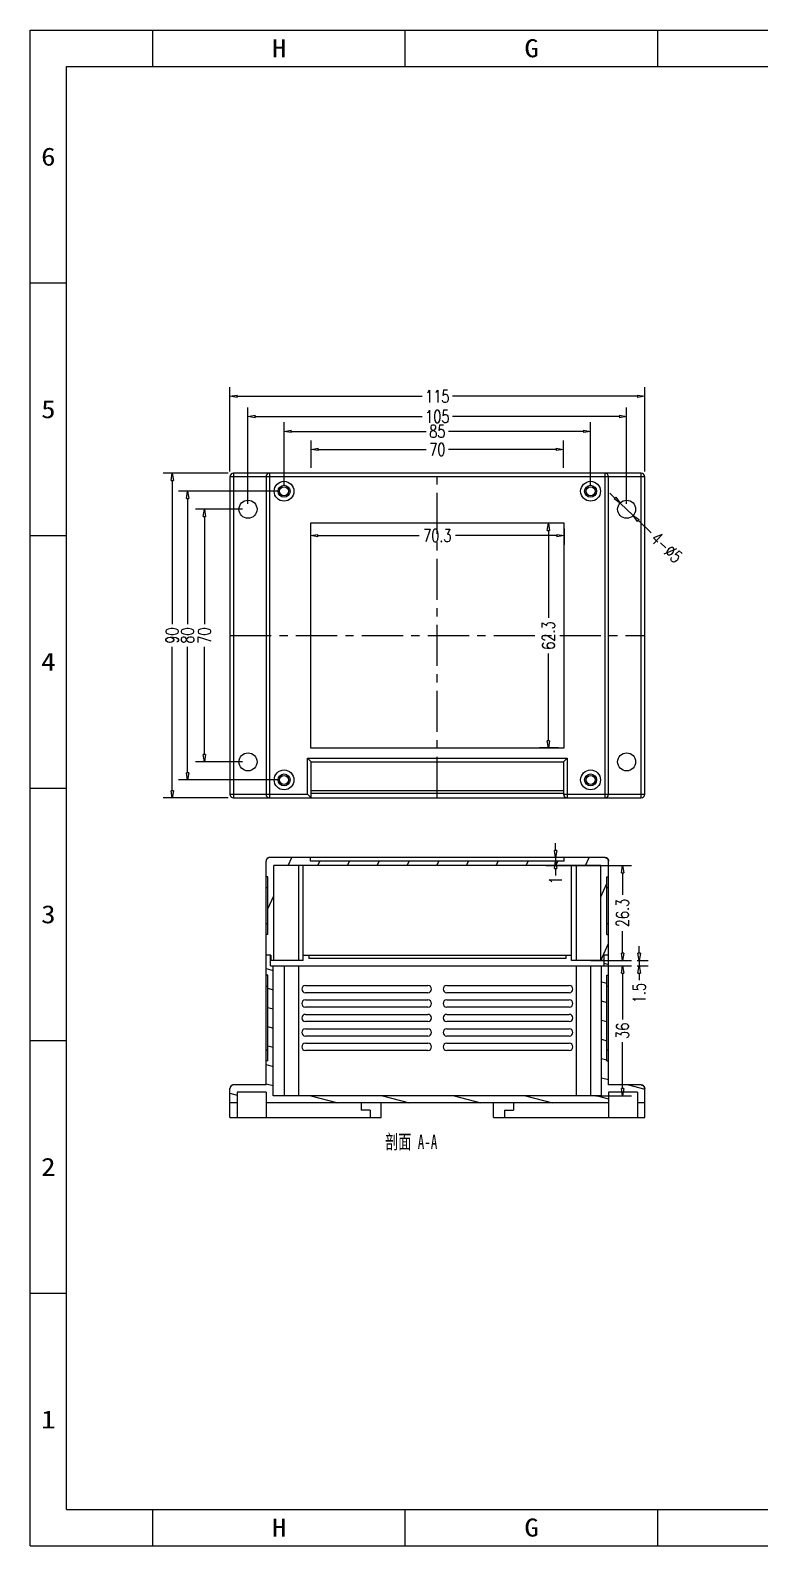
# Model space of a CAD drawing. Header units: millimetres. Extents: x -1671 to -1077, y 4621 to 5041.
# Drawn here: x -1671.4 to -1469.1, y 4621 to 5041 of the extents above; entities that cross this region are included whole.
import ezdxf
from ezdxf.enums import TextEntityAlignment as Align

# ---------------------------------------------------------------- set-up
doc = ezdxf.new("R2010")
doc.units = ezdxf.units.MM
doc.header["$LTSCALE"] = 0.5
doc.linetypes.add('CENTER', pattern=[50.8, 31.75, -6.35, 6.35, -6.35])
doc.layers.add('02___PRT_ALL_AXES', color=7, linetype='Continuous')
doc.layers.add('dim', color=3, linetype='Continuous')
doc.styles.add('romans', font='romans.shx', dxfattribs={"width": 0.75, "bigfont": 'fangsong.shx'})
doc.styles.add('TEXTSTYLE_0', font='txt', dxfattribs={"width": 0.8})
doc.styles.add('xs', font='simsun.ttc', dxfattribs={"width": 0.67})
doc.dimstyles.new('MSTD', dxfattribs={"dimtxt": 3.5, "dimasz": 2, "dimexe": 2.5, "dimexo": 1.5, "dimgap": 1, "dimtad": 0, "dimdsep": 46, "dimtxsty": 'romans', "dimblk": 'CLOSEDBLANK', "dimcen": 0, "dimclrd": 92, "dimclre": 92, "dimclrt": 3, "dimadec": 1, "dimazin": 2, "dimtfac": 0.5, "dimtmove": 0, "dimatfit": 3, "dimfxl": 0, "dimarcsym": 0})

# ---------------------------------------------------------------- blocks, each defined once
blk = doc.blocks.new('SUN_6HWZ35TKK40GSGJE8VEUYAXIAKM')
at = {"color": 7, "linetype": 'Continuous'}
for p, q in [((-594, 420), (0, 420)), ((-594, 0), (-594, 420)), ((-560, 410), (-560, 420)), ((-490, 410), (-490, 420)), ((-420, 410), (-420, 420)), ((-584, 410), (-10, 410)), ((-584, 10), (-584, 410)), ((-594, 350), (-584, 350)), ((-594, 280), (-584, 280)), ((-594, 210), (-584, 210)), ((-594, 140), (-584, 140)), ((-594, 70), (-584, 70)), ((-584, 10), (-10, 10)), ((-560, 0), (-560, 10)), ((-490, 0), (-490, 10)), ((-420, 0), (-420, 10)), ((-594, 0), (0, 0))]:
    blk.add_line(p, q, dxfattribs=at)
at = {"color": 2, "linetype": 'Continuous', "style": 'TEXTSTYLE_0'}
for s, width, p, p2 in [('H', 1.2, (-526.99, 412.53), (-522.99, 412.53)), ('G', 1.2, (-456.99, 412.53), (-452.99, 412.53)), ('6', 1.2, (-590.99, 382.5), (-586.99, 382.5)), ('5', 1.2, (-590.99, 312.5), (-586.99, 312.5)), ('4', 1.2, (-590.99, 242.5), (-586.99, 242.5)), ('3', 1.2, (-590.99, 172.5), (-586.99, 172.5)), ('2', 1.2, (-590.99, 102.5), (-586.99, 102.5)), ('1', 2.4, (-590.99, 32.5), (-586.99, 32.5)), ('H', 1.2, (-526.99, 2.53), (-522.99, 2.53)), ('G', 1.2, (-456.99, 2.53), (-452.99, 2.53))]:
    blk.add_text(s, height=5, dxfattribs=dict(at, width=width)).set_placement(p, p2, align=Align.FIT)
blk = doc.blocks.new('_ClosedBlank')
at = {"color": 0, "linetype": 'ByBlock', "lineweight": -2}
for p, q in [((-1, 0.17), (0, 0)), ((-1, 0.17), (-1, -0.17)), ((0, 0), (-1, -0.17))]:
    blk.add_line(p, q, dxfattribs=at)
blk = doc.blocks.new('*D3')
at = {"layer": 'Defpoints', "color": 0}
for p in [(-4312.28, 1794.83), (-4417.28, 1769.12), (-4312.28, 1769.12)]:
    blk.add_point(p, dxfattribs=at)
at = {"layer": 'dim', "color": 92, "lineweight": -2}
for p, q in [((-4417.28, 1770.62), (-4417.28, 1797.33)), ((-4415.28, 1794.83), (-4368.97, 1794.83)), ((-4314.28, 1794.83), (-4360.59, 1794.83)), ((-4312.28, 1770.62), (-4312.28, 1797.33))]:
    blk.add_line(p, q, dxfattribs=at)
at = {"layer": 'dim', "color": 92, "lineweight": -2, "xscale": 2, "yscale": 2, "zscale": 2, "rotation": 180}
blk.add_blockref('_ClosedBlank', (-4417.28, 1794.83), dxfattribs=at)
at = {"layer": 'dim', "color": 92, "lineweight": -2, "xscale": 2, "yscale": 2, "zscale": 2}
blk.add_blockref('_ClosedBlank', (-4312.28, 1794.83), dxfattribs=at)
at = {"layer": 'dim', "color": 3, "insert": (-4364.78, 1794.83), "char_height": 3.5, "attachment_point": 5, "style": 'romans'}
blk.add_mtext('105', dxfattribs=at)
blk = doc.blocks.new('*D4')
at = {"layer": 'Defpoints', "color": 0}
for p in [(-4307.28, 1800.43), (-4422.28, 1778.12), (-4307.28, 1778.12)]:
    blk.add_point(p, dxfattribs=at)
at = {"layer": 'dim', "color": 92, "lineweight": -2}
for p, q in [((-4422.28, 1779.62), (-4422.28, 1802.93)), ((-4307.28, 1779.62), (-4307.28, 1802.93)), ((-4420.28, 1800.43), (-4368.97, 1800.43)), ((-4309.28, 1800.43), (-4360.59, 1800.43))]:
    blk.add_line(p, q, dxfattribs=at)
at = {"layer": 'dim', "color": 92, "lineweight": -2, "xscale": 2, "yscale": 2, "zscale": 2, "rotation": 180}
blk.add_blockref('_ClosedBlank', (-4422.28, 1800.43), dxfattribs=at)
at = {"layer": 'dim', "color": 92, "lineweight": -2, "xscale": 2, "yscale": 2, "zscale": 2}
blk.add_blockref('_ClosedBlank', (-4307.28, 1800.43), dxfattribs=at)
at = {"layer": 'dim', "color": 3, "insert": (-4364.78, 1800.43), "char_height": 3.5, "attachment_point": 5, "style": 'romans'}
blk.add_mtext('115', dxfattribs=at)
blk = doc.blocks.new('*D5')
at = {"layer": 'Defpoints', "color": 0}
for p in [(-4421.28, 1779.12), (-4438.29, 1689.12), (-4421.28, 1689.12)]:
    blk.add_point(p, dxfattribs=at)
at = {"layer": 'dim', "color": 92, "lineweight": -2}
for p, q in [((-4422.78, 1779.12), (-4440.79, 1779.12)), ((-4438.29, 1777.12), (-4438.29, 1737.25)), ((-4438.29, 1691.12), (-4438.29, 1731)), ((-4422.78, 1689.12), (-4440.79, 1689.12))]:
    blk.add_line(p, q, dxfattribs=at)
at = {"layer": 'dim', "color": 92, "lineweight": -2, "xscale": 2, "yscale": 2, "zscale": 2}
for p, rotation in [((-4438.29, 1779.12), 90), ((-4438.29, 1689.12), 270)]:
    blk.add_blockref('_ClosedBlank', p, dxfattribs=dict(at, rotation=rotation))
at = {"layer": 'dim', "color": 3, "insert": (-4438.29, 1734.12), "char_height": 3.5, "attachment_point": 5, "rotation": 90, "style": 'romans'}
blk.add_mtext('90', dxfattribs=at)
blk = doc.blocks.new('*D6')
at = {"layer": 'Defpoints', "color": 0}
for p in [(-4417.28, 1769.12), (-4429.38, 1699.12), (-4417.28, 1699.12)]:
    blk.add_point(p, dxfattribs=at)
at = {"layer": 'dim', "color": 92, "lineweight": -2}
for p, q in [((-4418.78, 1769.12), (-4431.88, 1769.12)), ((-4429.38, 1767.12), (-4429.38, 1737.25)), ((-4429.38, 1701.12), (-4429.38, 1731)), ((-4418.78, 1699.12), (-4431.88, 1699.12))]:
    blk.add_line(p, q, dxfattribs=at)
at = {"layer": 'dim', "color": 92, "lineweight": -2, "xscale": 2, "yscale": 2, "zscale": 2}
for p, rotation in [((-4429.38, 1769.12), 90), ((-4429.38, 1699.12), 270)]:
    blk.add_blockref('_ClosedBlank', p, dxfattribs=dict(at, rotation=rotation))
at = {"layer": 'dim', "color": 3, "insert": (-4429.38, 1734.12), "char_height": 3.5, "attachment_point": 5, "rotation": 90, "style": 'romans'}
blk.add_mtext('70', dxfattribs=at)
blk = doc.blocks.new('*D7')
at = {"layer": 'Defpoints', "color": 0}
for p in [(-4322.28, 1790.72), (-4407.28, 1774.12), (-4322.28, 1774.12)]:
    blk.add_point(p, dxfattribs=at)
at = {"layer": 'dim', "color": 92, "lineweight": -2}
for p, q in [((-4407.28, 1775.62), (-4407.28, 1793.22)), ((-4405.28, 1790.72), (-4367.9, 1790.72)), ((-4324.28, 1790.72), (-4361.65, 1790.72)), ((-4322.28, 1775.62), (-4322.28, 1793.22))]:
    blk.add_line(p, q, dxfattribs=at)
at = {"layer": 'dim', "color": 92, "lineweight": -2, "xscale": 2, "yscale": 2, "zscale": 2, "rotation": 180}
blk.add_blockref('_ClosedBlank', (-4407.28, 1790.72), dxfattribs=at)
at = {"layer": 'dim', "color": 92, "lineweight": -2, "xscale": 2, "yscale": 2, "zscale": 2}
blk.add_blockref('_ClosedBlank', (-4322.28, 1790.72), dxfattribs=at)
at = {"layer": 'dim', "color": 3, "insert": (-4364.78, 1790.72), "char_height": 3.5, "attachment_point": 5, "style": 'romans'}
blk.add_mtext('85', dxfattribs=at)
blk = doc.blocks.new('*D8')
at = {"layer": 'Defpoints', "color": 0}
for p in [(-4407.28, 1774.12), (-4434.03, 1694.12), (-4407.28, 1694.12)]:
    blk.add_point(p, dxfattribs=at)
at = {"layer": 'dim', "color": 92, "lineweight": -2}
for p, q in [((-4408.78, 1774.12), (-4436.53, 1774.12)), ((-4434.03, 1772.12), (-4434.03, 1737.25)), ((-4434.03, 1696.12), (-4434.03, 1731)), ((-4408.78, 1694.12), (-4436.53, 1694.12))]:
    blk.add_line(p, q, dxfattribs=at)
at = {"layer": 'dim', "color": 92, "lineweight": -2, "xscale": 2, "yscale": 2, "zscale": 2}
for p, rotation in [((-4434.03, 1774.12), 90), ((-4434.03, 1694.12), 270)]:
    blk.add_blockref('_ClosedBlank', p, dxfattribs=dict(at, rotation=rotation))
at = {"layer": 'dim', "color": 3, "insert": (-4434.03, 1734.12), "char_height": 3.5, "attachment_point": 5, "rotation": 90, "style": 'romans'}
blk.add_mtext('80', dxfattribs=at)
blk = doc.blocks.new('*D9')
at = {"layer": 'Defpoints', "color": 0}
for p in [(-4399.93, 1765.27), (-4329.63, 1765.27), (-4329.63, 1761.82)]:
    blk.add_point(p, dxfattribs=at)
at = {"layer": 'dim', "color": 92, "lineweight": -2}
for p, q in [((-4399.93, 1763.77), (-4399.93, 1759.32)), ((-4397.93, 1761.82), (-4369.78, 1761.82)), ((-4331.63, 1761.82), (-4359.78, 1761.82)), ((-4329.63, 1763.77), (-4329.63, 1759.32))]:
    blk.add_line(p, q, dxfattribs=at)
at = {"layer": 'dim', "color": 92, "lineweight": -2, "xscale": 2, "yscale": 2, "zscale": 2, "rotation": 180}
blk.add_blockref('_ClosedBlank', (-4399.93, 1761.82), dxfattribs=at)
at = {"layer": 'dim', "color": 92, "lineweight": -2, "xscale": 2, "yscale": 2, "zscale": 2}
blk.add_blockref('_ClosedBlank', (-4329.63, 1761.82), dxfattribs=at)
at = {"layer": 'dim', "color": 3, "insert": (-4364.78, 1761.82), "char_height": 3.5, "attachment_point": 5, "style": 'romans'}
blk.add_mtext('70.3', dxfattribs=at)
blk = doc.blocks.new('*D10')
at = {"layer": 'Defpoints', "color": 0}
for p in [(-4329.63, 1765.27), (-4333.97, 1702.97), (-4329.63, 1702.97)]:
    blk.add_point(p, dxfattribs=at)
at = {"layer": 'dim', "color": 92, "lineweight": -2}
for p, q in [((-4331.13, 1765.27), (-4336.47, 1765.27)), ((-4333.97, 1763.27), (-4333.97, 1739.06)), ((-4333.97, 1704.97), (-4333.97, 1729.18)), ((-4331.13, 1702.97), (-4336.47, 1702.97))]:
    blk.add_line(p, q, dxfattribs=at)
at = {"layer": 'dim', "color": 92, "lineweight": -2, "xscale": 2, "yscale": 2, "zscale": 2}
for p, rotation in [((-4333.97, 1765.27), 90), ((-4333.97, 1702.97), 270)]:
    blk.add_blockref('_ClosedBlank', p, dxfattribs=dict(at, rotation=rotation))
at = {"layer": 'dim', "color": 3, "insert": (-4333.97, 1734.12), "char_height": 3.5, "attachment_point": 5, "rotation": 90, "style": 'romans'}
blk.add_mtext('62.3', dxfattribs=at)
blk = doc.blocks.new('*D11')
at = {"layer": 'Defpoints', "color": 0}
for p in [(-4399.78, 1785.72), (-4399.78, 1779.12), (-4329.78, 1779.12)]:
    blk.add_point(p, dxfattribs=at)
at = {"layer": 'dim', "color": 92, "lineweight": -2}
for p, q in [((-4399.78, 1780.62), (-4399.78, 1788.22)), ((-4397.78, 1785.72), (-4367.9, 1785.72)), ((-4331.78, 1785.72), (-4361.65, 1785.72)), ((-4329.78, 1780.62), (-4329.78, 1788.22))]:
    blk.add_line(p, q, dxfattribs=at)
at = {"layer": 'dim', "color": 92, "lineweight": -2, "xscale": 2, "yscale": 2, "zscale": 2, "rotation": 180}
blk.add_blockref('_ClosedBlank', (-4399.78, 1785.72), dxfattribs=at)
at = {"layer": 'dim', "color": 92, "lineweight": -2, "xscale": 2, "yscale": 2, "zscale": 2}
blk.add_blockref('_ClosedBlank', (-4329.78, 1785.72), dxfattribs=at)
at = {"layer": 'dim', "color": 3, "insert": (-4364.78, 1785.72), "char_height": 3.5, "attachment_point": 5, "style": 'romans'}
blk.add_mtext('70', dxfattribs=at)
blk = doc.blocks.new('*D15')
at = {"layer": 'Defpoints', "color": 0}
for p in [(-4314.09, 1770.85), (-4310.47, 1767.39)]:
    blk.add_point(p, dxfattribs=at)
at = {"layer": 'dim', "color": 92, "lineweight": -2}
for p, q in [((-4315.53, 1772.23), (-4316.98, 1773.61)), ((-4314.09, 1770.85), (-4310.47, 1767.39)), ((-4305.48, 1762.62), (-4309.02, 1766.01))]:
    blk.add_line(p, q, dxfattribs=at)
at = {"layer": 'dim', "color": 92, "lineweight": -2, "xscale": 2, "yscale": 2, "zscale": 2}
for p, rotation in [((-4314.09, 1770.85), 316.3166059740316), ((-4310.47, 1767.39), 136.3166059740315)]:
    blk.add_blockref('_ClosedBlank', p, dxfattribs=dict(at, rotation=rotation))
at = {"layer": 'dim', "color": 3, "insert": (-4301.18, 1758.52), "char_height": 3.5, "attachment_point": 5, "rotation": 316.3166, "style": 'romans'}
blk.add_mtext('4-∅5', dxfattribs=at)
blk = doc.blocks.new('*D16')
at = {"layer": 'Defpoints', "color": 0}
for p in [(-4329.63, 1672.58), (-4331.98, 1671.58), (-4329.63, 1671.58)]:
    blk.add_point(p, dxfattribs=at)
at = {"layer": 'dim', "color": 92, "lineweight": -2}
for p, q in [((-4331.98, 1674.58), (-4331.98, 1676.58)), ((-4331.13, 1672.58), (-4334.48, 1672.58)), ((-4331.98, 1672.58), (-4331.98, 1671.58)), ((-4331.13, 1671.58), (-4334.48, 1671.58)), ((-4331.98, 1669.58), (-4331.98, 1667.58))]:
    blk.add_line(p, q, dxfattribs=at)
at = {"layer": 'dim', "color": 92, "lineweight": -2, "xscale": 2, "yscale": 2, "zscale": 2}
for p, rotation in [((-4331.98, 1672.58), 270), ((-4331.98, 1671.58), 90)]:
    blk.add_blockref('_ClosedBlank', p, dxfattribs=dict(at, rotation=rotation))
at = {"layer": 'dim', "color": 3, "insert": (-4331.98, 1666.27), "char_height": 3.5, "attachment_point": 5, "rotation": 90, "style": 'romans'}
blk.add_mtext('1', dxfattribs=at)
blk = doc.blocks.new('*D17')
at = {"layer": 'Defpoints', "color": 0}
for p in [(-4322.28, 1642.58), (-4322.28, 1606.58), (-4313.4, 1606.58)]:
    blk.add_point(p, dxfattribs=at)
at = {"layer": 'dim', "color": 92, "lineweight": -2}
for p, q in [((-4320.78, 1642.58), (-4310.9, 1642.58)), ((-4313.4, 1640.58), (-4313.4, 1627.71)), ((-4313.4, 1608.58), (-4313.4, 1621.46)), ((-4320.78, 1606.58), (-4310.9, 1606.58))]:
    blk.add_line(p, q, dxfattribs=at)
at = {"layer": 'dim', "color": 92, "lineweight": -2, "xscale": 2, "yscale": 2, "zscale": 2}
for p, rotation in [((-4313.4, 1642.58), 90), ((-4313.4, 1606.58), 270)]:
    blk.add_blockref('_ClosedBlank', p, dxfattribs=dict(at, rotation=rotation))
at = {"layer": 'dim', "color": 3, "insert": (-4313.4, 1624.58), "char_height": 3.5, "attachment_point": 5, "rotation": 90, "style": 'romans'}
blk.add_mtext('36', dxfattribs=at)
blk = doc.blocks.new('*D18')
at = {"layer": 'Defpoints', "color": 0}
for p in [(-4336.17, 1670.38), (-4313.4, 1670.38), (-4323.72, 1644.08)]:
    blk.add_point(p, dxfattribs=at)
at = {"layer": 'dim', "color": 92, "lineweight": -2}
for p, q in [((-4334.67, 1670.38), (-4310.9, 1670.38)), ((-4313.4, 1668.38), (-4313.4, 1662.23)), ((-4313.4, 1646.08), (-4313.4, 1652.23)), ((-4322.22, 1644.08), (-4310.9, 1644.08))]:
    blk.add_line(p, q, dxfattribs=at)
at = {"layer": 'dim', "color": 92, "lineweight": -2, "xscale": 2, "yscale": 2, "zscale": 2}
for p, rotation in [((-4313.4, 1670.38), 90), ((-4313.4, 1644.08), 270)]:
    blk.add_blockref('_ClosedBlank', p, dxfattribs=dict(at, rotation=rotation))
at = {"layer": 'dim', "color": 3, "insert": (-4313.4, 1657.23), "char_height": 3.5, "attachment_point": 5, "rotation": 90, "style": 'romans'}
blk.add_mtext('26.3', dxfattribs=at)
blk = doc.blocks.new('*D2')
at = {"layer": 'Defpoints', "color": 0}
for p in [(-4310.9, 1644.08), (-4310.9, 1642.58), (-4308.79, 1642.58)]:
    blk.add_point(p, dxfattribs=at)
at = {"layer": 'dim', "color": 92, "lineweight": -2}
for p, q in [((-4308.79, 1646.08), (-4308.79, 1648.08)), ((-4309.4, 1644.08), (-4306.29, 1644.08)), ((-4309.4, 1642.58), (-4306.29, 1642.58)), ((-4308.79, 1644.08), (-4308.79, 1642.58)), ((-4308.79, 1640.58), (-4308.79, 1638.58))]:
    blk.add_line(p, q, dxfattribs=at)
at = {"layer": 'dim', "color": 92, "lineweight": -2, "xscale": 2, "yscale": 2, "zscale": 2}
for p, rotation in [((-4308.79, 1644.08), 270), ((-4308.79, 1642.58), 90)]:
    blk.add_blockref('_ClosedBlank', p, dxfattribs=dict(at, rotation=rotation))
at = {"layer": 'dim', "color": 3, "insert": (-4308.79, 1635.02), "char_height": 3.5, "attachment_point": 5, "rotation": 90, "style": 'romans'}
blk.add_mtext('1.5', dxfattribs=at)

msp = doc.modelspace()

# ---------------------------------------------------------------- hatches: boundary and pattern name
at = {"linetype": 'Continuous'}
h = msp.add_hatch(dxfattribs=at)
h.set_pattern_fill('A', color=2, scale=7.475614, angle=245, style=0, pattern_type=0)
h.set_pattern_definition([(245, (-1724.813, 4594.691), (6.7752, -3.15933), [])])
edge = h.paths.add_edge_path()
edge.add_line((-1511.024, 4784.666), (-1512.324, 4784.666))
edge.add_line((-1512.324, 4784.666), (-1512.324, 4783.166))
edge.add_line((-1512.324, 4783.166), (-1513.224, 4783.166))
edge.add_line((-1513.224, 4783.166), (-1513.224, 4809.466))
edge.add_line((-1513.224, 4809.466), (-1603.824, 4809.466))
edge.add_line((-1603.824, 4783.166), (-1603.824, 4809.466))
edge.add_line((-1603.824, 4783.166), (-1604.724, 4783.166))
edge.add_line((-1604.724, 4784.666), (-1604.724, 4783.166))
edge.add_line((-1604.724, 4784.666), (-1606.024, 4784.666))
edge.add_line((-1606.024, 4784.666), (-1606.024, 4790.366))
edge.add_line((-1605.524, 4790.366), (-1606.024, 4790.366))
edge.add_line((-1605.524, 4790.366), (-1605.524, 4806.366))
edge.add_line((-1605.524, 4806.366), (-1606.024, 4806.366))
edge.add_line((-1606.024, 4806.366), (-1606.024, 4810.666))
edge.add_spline(control_points=[(-1605.024, 4811.666), (-1605.609, 4811.666), (-1606.024, 4811.251), (-1606.024, 4810.666)], knot_values=[0, 0, 0, 0, 1, 1, 1, 1], weights=[1, 0.8047379, 0.8047379, 1], degree=3, periodic=0)
edge.add_line((-1593.674, 4811.666), (-1605.024, 4811.666))
edge.add_line((-1593.674, 4810.666), (-1593.674, 4811.666))
edge.add_line((-1523.374, 4810.666), (-1593.674, 4810.666))
edge.add_line((-1523.374, 4810.666), (-1523.374, 4811.666))
edge.add_line((-1512.024, 4811.666), (-1523.374, 4811.666))
edge.add_spline(control_points=[(-1512.024, 4811.666), (-1511.438, 4811.666), (-1511.024, 4811.251), (-1511.024, 4810.666)], knot_values=[0, 0, 0, 0, 1, 1, 1, 1], weights=[1, 0.8047379, 0.8047379, 1], degree=3, periodic=0)
edge.add_line((-1511.024, 4806.366), (-1511.024, 4810.666))
edge.add_line((-1511.524, 4806.366), (-1511.024, 4806.366))
edge.add_line((-1511.524, 4790.366), (-1511.524, 4806.366))
edge.add_line((-1511.524, 4790.366), (-1511.024, 4790.366))
edge.add_line((-1511.024, 4784.666), (-1511.024, 4790.366))
h = msp.add_hatch(dxfattribs=at)
h.set_pattern_fill('DEFAULT__1', color=2, scale=5.136843, angle=165, style=0, pattern_type=0)
h.set_pattern_definition([(165, (-1724.8127, 4594.691), (-1.32951, -4.96181), [])])
edge = h.paths.add_edge_path()
edge.add_line((-1502.024, 4748.666), (-1511.024, 4748.666))
edge.add_spline(control_points=[(-1502.024, 4748.666), (-1501.438, 4748.666), (-1501.024, 4748.251), (-1501.024, 4747.666)], knot_values=[0, 0, 0, 0, 1, 1, 1, 1], weights=[1, 0.8047379, 0.8047379, 1], degree=3, periodic=0)
edge.add_line((-1501.024, 4743.666), (-1501.024, 4747.666))
edge.add_line((-1501.024, 4743.666), (-1503.024, 4743.666))
edge.add_line((-1503.024, 4746.666), (-1503.024, 4743.666))
edge.add_line((-1503.024, 4746.666), (-1511.024, 4746.666))
edge.add_line((-1511.024, 4746.666), (-1511.024, 4743.666))
edge.add_line((-1511.024, 4743.666), (-1606.024, 4743.666))
edge.add_line((-1606.024, 4746.666), (-1606.024, 4743.666))
edge.add_line((-1606.024, 4746.666), (-1614.024, 4746.666))
edge.add_line((-1614.024, 4746.666), (-1614.024, 4743.666))
edge.add_line((-1614.024, 4743.666), (-1616.024, 4743.666))
edge.add_line((-1616.024, 4743.666), (-1616.024, 4747.666))
edge.add_spline(control_points=[(-1615.024, 4748.666), (-1615.609, 4748.666), (-1616.024, 4748.251), (-1616.024, 4747.666)], knot_values=[0, 0, 0, 0, 1, 1, 1, 1], weights=[1, 0.8047379, 0.8047379, 1], degree=3, periodic=0)
edge.add_line((-1606.024, 4748.666), (-1615.024, 4748.666))
edge.add_line((-1606.024, 4748.666), (-1606.024, 4755.366))
edge.add_line((-1605.524, 4755.366), (-1606.024, 4755.366))
edge.add_line((-1605.524, 4755.366), (-1605.524, 4779.066))
edge.add_line((-1605.524, 4779.066), (-1606.024, 4779.066))
edge.add_line((-1606.024, 4779.066), (-1606.024, 4784.666))
edge.add_line((-1604.824, 4784.666), (-1606.024, 4784.666))
edge.add_line((-1604.824, 4781.666), (-1604.824, 4784.666))
edge.add_line((-1604.824, 4781.666), (-1604.024, 4781.666))
edge.add_line((-1604.024, 4745.666), (-1604.024, 4781.666))
edge.add_line((-1513.024, 4745.666), (-1604.024, 4745.666))
edge.add_line((-1513.024, 4745.666), (-1513.024, 4781.666))
edge.add_line((-1513.024, 4781.666), (-1512.224, 4781.666))
edge.add_line((-1512.224, 4781.666), (-1512.224, 4784.666))
edge.add_line((-1511.024, 4784.666), (-1512.224, 4784.666))
edge.add_line((-1511.024, 4779.066), (-1511.024, 4784.666))
edge.add_line((-1511.524, 4779.066), (-1511.024, 4779.066))
edge.add_line((-1511.524, 4755.366), (-1511.524, 4779.066))
edge.add_line((-1511.524, 4755.366), (-1511.024, 4755.366))
edge.add_line((-1511.024, 4748.666), (-1511.024, 4755.366))

# ---------------------------------------------------------------- linework, layer by layer
at = {"color": 7, "linetype": 'Continuous'}
for p, q in [((-1615.024, 4918.206), (-1615.024, 4828.206)), ((-1502.024, 4918.206), (-1615.024, 4918.206)), ((-1605.024, 4918.206), (-1605.024, 4828.206)), ((-1512.024, 4828.206), (-1512.024, 4918.206)), ((-1502.024, 4828.206), (-1502.024, 4918.206)), ((-1616.024, 4917.206), (-1616.024, 4829.206)), ((-1558.524, 4917.206), (-1616.024, 4917.206)), ((-1606.024, 4917.206), (-1606.024, 4829.206)), ((-1501.024, 4917.206), (-1558.524, 4917.206)), ((-1511.024, 4829.206), (-1511.024, 4917.206)), ((-1501.024, 4829.206), (-1501.024, 4917.206)), ((-1593.674, 4904.356), (-1593.674, 4842.056)), ((-1523.374, 4904.356), (-1593.674, 4904.356)), ((-1523.374, 4842.056), (-1523.374, 4904.356)), ((-1594.524, 4829.206), (-1594.524, 4839.206)), ((-1594.524, 4839.206), (-1522.524, 4839.206)), ((-1593.524, 4838.206), (-1594.524, 4839.206)), ((-1593.674, 4842.056), (-1523.374, 4842.056)), ((-1523.524, 4838.206), (-1522.524, 4839.206)), ((-1522.524, 4839.206), (-1522.524, 4828.206)), ((-1593.524, 4828.206), (-1593.524, 4838.206)), ((-1593.524, 4838.206), (-1523.524, 4838.206)), ((-1523.524, 4838.206), (-1523.524, 4829.206)), ((-1523.524, 4830.206), (-1593.524, 4830.206)), ((-1616.024, 4829.206), (-1594.524, 4829.206)), ((-1615.024, 4828.206), (-1502.024, 4828.206)), ((-1593.524, 4828.206), (-1594.524, 4829.206)), ((-1523.524, 4829.406), (-1593.524, 4829.406)), ((-1523.524, 4829.206), (-1501.024, 4829.206)), ((-1522.924, 4828.301), (-1522.924, 4828.206)), ((-1606.024, 4806.366), (-1606.024, 4810.666)), ((-1606.024, 4748.666), (-1606.024, 4810.666)), ((-1593.674, 4811.666), (-1605.024, 4811.666)), ((-1512.024, 4811.666), (-1605.024, 4811.666)), ((-1513.224, 4809.466), (-1603.824, 4809.466)), ((-1603.824, 4783.166), (-1603.824, 4809.466)), ((-1603.824, 4783.166), (-1603.824, 4809.466)), ((-1513.224, 4809.466), (-1603.824, 4809.466)), ((-1597.024, 4809.466), (-1597.024, 4783.166)), ((-1595.724, 4783.166), (-1595.724, 4809.466)), ((-1593.674, 4810.666), (-1593.674, 4811.666)), ((-1593.674, 4810.666), (-1593.674, 4811.666)), ((-1523.374, 4810.666), (-1593.674, 4810.666)), ((-1523.374, 4810.666), (-1593.674, 4810.666)), ((-1523.374, 4810.666), (-1523.374, 4811.666)), ((-1512.024, 4811.666), (-1523.374, 4811.666)), ((-1523.374, 4810.666), (-1523.374, 4811.666)), ((-1521.324, 4783.166), (-1521.324, 4809.466)), ((-1520.024, 4809.466), (-1520.024, 4783.166)), ((-1513.224, 4783.166), (-1513.224, 4809.466)), ((-1513.224, 4783.166), (-1513.224, 4809.466)), ((-1511.024, 4806.366), (-1511.024, 4810.666)), ((-1511.024, 4748.666), (-1511.024, 4810.666)), ((-1605.524, 4806.366), (-1606.024, 4806.366)), ((-1605.524, 4806.366), (-1606.024, 4806.366)), ((-1605.524, 4790.366), (-1605.524, 4806.366)), ((-1605.524, 4790.366), (-1605.524, 4806.366)), ((-1511.524, 4806.366), (-1511.024, 4806.366)), ((-1511.524, 4790.366), (-1511.524, 4806.366)), ((-1511.524, 4806.366), (-1511.024, 4806.366)), ((-1511.524, 4790.366), (-1511.524, 4806.366)), ((-1606.024, 4803.366), (-1605.524, 4803.366)), ((-1511.524, 4803.366), (-1511.024, 4803.366)), ((-1606.024, 4793.366), (-1605.524, 4793.366)), ((-1511.524, 4793.366), (-1511.024, 4793.366)), ((-1606.024, 4784.666), (-1606.024, 4790.366)), ((-1605.524, 4790.366), (-1606.024, 4790.366)), ((-1605.524, 4790.366), (-1606.024, 4790.366)), ((-1511.524, 4790.366), (-1511.024, 4790.366)), ((-1511.524, 4790.366), (-1511.024, 4790.366)), ((-1511.024, 4784.666), (-1511.024, 4790.366)), ((-1604.724, 4784.666), (-1606.024, 4784.666)), ((-1606.024, 4779.066), (-1606.024, 4784.666)), ((-1604.824, 4784.666), (-1606.024, 4784.666)), ((-1604.724, 4784.666), (-1606.024, 4784.666)), ((-1604.824, 4781.666), (-1604.824, 4784.666)), ((-1604.824, 4781.666), (-1604.824, 4784.666)), ((-1604.724, 4784.666), (-1604.724, 4783.166)), ((-1604.724, 4784.666), (-1604.724, 4783.166)), ((-1595.724, 4784.666), (-1521.324, 4784.666)), ((-1594.124, 4784.666), (-1594.124, 4783.666)), ((-1523.524, 4784.666), (-1521.324, 4784.666)), ((-1522.924, 4784.666), (-1522.924, 4783.666)), ((-1511.024, 4784.666), (-1512.324, 4784.666)), ((-1512.324, 4784.666), (-1512.324, 4783.166)), ((-1511.024, 4784.666), (-1512.324, 4784.666)), ((-1512.324, 4784.666), (-1512.324, 4783.166)), ((-1512.224, 4781.666), (-1512.224, 4784.666)), ((-1511.024, 4784.666), (-1512.224, 4784.666)), ((-1512.224, 4781.666), (-1512.224, 4784.666)), ((-1511.024, 4779.066), (-1511.024, 4784.666)), ((-1604.824, 4781.666), (-1604.024, 4781.666)), ((-1604.824, 4781.666), (-1512.224, 4781.666)), ((-1603.824, 4783.166), (-1604.724, 4783.166)), ((-1595.724, 4783.166), (-1604.724, 4783.166)), ((-1604.024, 4745.666), (-1604.024, 4781.666)), ((-1604.024, 4745.666), (-1604.024, 4781.666)), ((-1601.024, 4781.666), (-1601.024, 4745.666)), ((-1597.024, 4781.666), (-1597.024, 4745.666)), ((-1522.924, 4783.666), (-1594.124, 4783.666)), ((-1512.324, 4783.166), (-1521.324, 4783.166)), ((-1520.024, 4781.666), (-1520.024, 4745.666)), ((-1516.024, 4781.666), (-1516.024, 4745.666)), ((-1512.324, 4783.166), (-1513.224, 4783.166)), ((-1513.024, 4745.666), (-1513.024, 4781.666)), ((-1513.024, 4781.666), (-1512.224, 4781.666)), ((-1513.024, 4745.666), (-1513.024, 4781.666)), ((-1605.524, 4779.066), (-1606.024, 4779.066)), ((-1605.524, 4779.066), (-1606.024, 4779.066)), ((-1606.024, 4776.066), (-1605.524, 4776.066)), ((-1605.524, 4755.366), (-1605.524, 4779.066)), ((-1605.524, 4755.366), (-1605.524, 4779.066)), ((-1595.124, 4776.216), (-1561.124, 4776.216)), ((-1555.924, 4776.216), (-1521.924, 4776.216)), ((-1511.524, 4779.066), (-1511.024, 4779.066)), ((-1511.524, 4755.366), (-1511.524, 4779.066)), ((-1511.524, 4779.066), (-1511.024, 4779.066)), ((-1511.524, 4755.366), (-1511.524, 4779.066)), ((-1511.524, 4776.066), (-1511.024, 4776.066)), ((-1561.124, 4774.216), (-1595.124, 4774.216)), ((-1595.124, 4772.216), (-1561.124, 4772.216)), ((-1521.924, 4774.216), (-1555.924, 4774.216)), ((-1555.924, 4772.216), (-1521.924, 4772.216)), ((-1561.124, 4770.216), (-1595.124, 4770.216)), ((-1595.124, 4768.216), (-1561.124, 4768.216)), ((-1521.924, 4770.216), (-1555.924, 4770.216)), ((-1555.924, 4768.216), (-1521.924, 4768.216)), ((-1561.124, 4766.216), (-1595.124, 4766.216)), ((-1595.124, 4764.216), (-1561.124, 4764.216)), ((-1521.924, 4766.216), (-1555.924, 4766.216)), ((-1555.924, 4764.216), (-1521.924, 4764.216)), ((-1561.124, 4762.216), (-1595.124, 4762.216)), ((-1595.124, 4760.216), (-1561.124, 4760.216)), ((-1521.924, 4762.216), (-1555.924, 4762.216)), ((-1555.924, 4760.216), (-1521.924, 4760.216)), ((-1606.024, 4758.366), (-1605.524, 4758.366)), ((-1606.024, 4748.666), (-1606.024, 4755.366)), ((-1605.524, 4755.366), (-1606.024, 4755.366)), ((-1605.524, 4755.366), (-1606.024, 4755.366)), ((-1561.124, 4758.216), (-1595.124, 4758.216)), ((-1521.924, 4758.216), (-1555.924, 4758.216)), ((-1511.524, 4758.366), (-1511.024, 4758.366)), ((-1511.524, 4755.366), (-1511.024, 4755.366)), ((-1511.524, 4755.366), (-1511.024, 4755.366)), ((-1511.024, 4748.666), (-1511.024, 4755.366)), ((-1616.024, 4743.666), (-1616.024, 4747.666)), ((-1616.024, 4739.666), (-1616.024, 4747.666)), ((-1606.024, 4748.666), (-1615.024, 4748.666)), ((-1606.024, 4748.666), (-1615.024, 4748.666)), ((-1606.024, 4746.666), (-1614.024, 4746.666)), ((-1614.024, 4746.666), (-1614.024, 4743.666)), ((-1614.024, 4746.666), (-1614.024, 4739.666)), ((-1606.024, 4746.666), (-1614.024, 4746.666)), ((-1606.024, 4746.666), (-1606.024, 4743.666)), ((-1606.024, 4746.666), (-1606.024, 4739.666)), ((-1502.024, 4748.666), (-1511.024, 4748.666)), ((-1502.024, 4748.666), (-1511.024, 4748.666)), ((-1503.024, 4746.666), (-1511.024, 4746.666)), ((-1511.024, 4746.666), (-1511.024, 4743.666)), ((-1503.024, 4746.666), (-1511.024, 4746.666)), ((-1511.024, 4746.666), (-1511.024, 4739.666)), ((-1503.024, 4746.666), (-1503.024, 4743.666)), ((-1503.024, 4746.666), (-1503.024, 4739.666)), ((-1501.024, 4743.666), (-1501.024, 4747.666)), ((-1501.024, 4739.666), (-1501.024, 4747.666)), ((-1614.024, 4743.666), (-1616.024, 4743.666)), ((-1614.024, 4743.666), (-1616.024, 4743.666)), ((-1511.024, 4743.666), (-1606.024, 4743.666)), ((-1511.024, 4743.666), (-1606.024, 4743.666)), ((-1513.024, 4745.666), (-1604.024, 4745.666)), ((-1513.024, 4745.666), (-1604.024, 4745.666)), ((-1579.624, 4743.666), (-1579.624, 4741.666)), ((-1574.124, 4739.666), (-1574.124, 4743.666)), ((-1542.924, 4739.666), (-1542.924, 4743.666)), ((-1537.424, 4743.666), (-1537.424, 4741.666)), ((-1501.024, 4743.666), (-1503.024, 4743.666)), ((-1501.024, 4743.666), (-1503.024, 4743.666)), ((-1616.024, 4739.666), (-1574.124, 4739.666)), ((-1577.124, 4741.666), (-1579.624, 4741.666)), ((-1577.124, 4741.666), (-1577.124, 4739.666)), ((-1542.924, 4739.666), (-1501.024, 4739.666)), ((-1539.924, 4741.666), (-1537.424, 4741.666)), ((-1539.924, 4741.666), (-1539.924, 4739.666))]:
    msp.add_line(p, q, dxfattribs=at)
at = {"color": 1, "linetype": 'CENTER', "ltscale": 0.72}
for p, q in [((-1558.524, 4828.206), (-1558.524, 4918.206)), ((-1616.024, 4873.206), (-1501.024, 4873.206))]:
    msp.add_line(p, q, dxfattribs=at)
at = {"color": 7, "linetype": 'Continuous'}
for centre, start, end in [((-1615.024, 4917.206), 90, 180), ((-1605.024, 4917.206), 90, 180), ((-1512.024, 4917.206), 0, 90), ((-1502.024, 4917.206), 0, 90), ((-1615.024, 4829.206), 180, 270), ((-1605.024, 4829.206), 180, 270), ((-1522.524, 4829.206), 180, 270), ((-1512.024, 4829.206), 270, 0), ((-1502.024, 4829.206), 270, 0), ((-1605.024, 4810.666), 90, 180), ((-1512.024, 4810.666), 0, 90), ((-1595.124, 4775.216), 90, 270), ((-1561.124, 4775.216), 270, 90), ((-1555.924, 4775.216), 90, 270), ((-1521.924, 4775.216), 270, 90), ((-1595.124, 4771.216), 90, 270), ((-1561.124, 4771.216), 270, 90), ((-1555.924, 4771.216), 90, 270), ((-1521.924, 4771.216), 270, 90), ((-1595.124, 4767.216), 90, 270), ((-1561.124, 4767.216), 270, 90), ((-1555.924, 4767.216), 90, 270), ((-1521.924, 4767.216), 270, 90), ((-1595.124, 4763.216), 90, 270), ((-1561.124, 4763.216), 270, 90), ((-1555.924, 4763.216), 90, 270), ((-1521.924, 4763.216), 270, 90), ((-1595.124, 4759.216), 90, 270), ((-1561.124, 4759.216), 270, 90), ((-1555.924, 4759.216), 90, 270), ((-1521.924, 4759.216), 270, 90), ((-1615.024, 4747.666), 90, 180), ((-1502.024, 4747.666), 0, 90)]:
    msp.add_arc(centre, 1, start, end, dxfattribs=at)
at = {"color": 7, "linetype": 'Continuous', "end_tangent": (0, -1)}
for points, start_tangent in [([(-1605.024, 4811.666), (-1605.046, 4811.665), (-1605.068, 4811.665), (-1605.091, 4811.663), (-1605.113, 4811.662), (-1605.136, 4811.659), (-1605.159, 4811.656), (-1605.182, 4811.653), (-1605.206, 4811.649), (-1605.229, 4811.644), (-1605.252, 4811.639), (-1605.275, 4811.633), (-1605.299, 4811.627), (-1605.322, 4811.62), (-1605.345, 4811.612), (-1605.369, 4811.604), (-1605.392, 4811.595), (-1605.415, 4811.586), (-1605.438, 4811.576), (-1605.46, 4811.565), (-1605.483, 4811.554), (-1605.505, 4811.542), (-1605.527, 4811.529), (-1605.549, 4811.516), (-1605.571, 4811.503), (-1605.592, 4811.488), (-1605.613, 4811.473), (-1605.634, 4811.458), (-1605.654, 4811.442), (-1605.674, 4811.425), (-1605.693, 4811.408), (-1605.712, 4811.391), (-1605.731, 4811.373), (-1605.749, 4811.354), (-1605.766, 4811.335), (-1605.783, 4811.316), (-1605.8, 4811.296), (-1605.816, 4811.276), (-1605.831, 4811.255), (-1605.846, 4811.234), (-1605.861, 4811.213), (-1605.874, 4811.191), (-1605.887, 4811.169), (-1605.9, 4811.147), (-1605.912, 4811.125), (-1605.923, 4811.102), (-1605.934, 4811.08), (-1605.944, 4811.057), (-1605.953, 4811.034), (-1605.962, 4811.011), (-1605.97, 4810.987), (-1605.978, 4810.964), (-1605.985, 4810.941), (-1605.991, 4810.917), (-1605.997, 4810.894), (-1606.002, 4810.871), (-1606.007, 4810.848), (-1606.011, 4810.824), (-1606.014, 4810.801), (-1606.017, 4810.778), (-1606.019, 4810.755), (-1606.021, 4810.733), (-1606.023, 4810.71), (-1606.023, 4810.688), (-1606.024, 4810.666)], (-1, 0)), ([(-1512.024, 4811.666), (-1512.001, 4811.665), (-1511.979, 4811.665), (-1511.956, 4811.663), (-1511.934, 4811.662), (-1511.911, 4811.659), (-1511.888, 4811.656), (-1511.865, 4811.653), (-1511.842, 4811.649), (-1511.818, 4811.644), (-1511.795, 4811.639), (-1511.772, 4811.633), (-1511.748, 4811.627), (-1511.725, 4811.62), (-1511.702, 4811.612), (-1511.679, 4811.604), (-1511.655, 4811.595), (-1511.632, 4811.586), (-1511.61, 4811.576), (-1511.587, 4811.565), (-1511.564, 4811.554), (-1511.542, 4811.542), (-1511.52, 4811.529), (-1511.498, 4811.516), (-1511.476, 4811.503), (-1511.455, 4811.488), (-1511.434, 4811.473), (-1511.413, 4811.458), (-1511.393, 4811.442), (-1511.373, 4811.425), (-1511.354, 4811.408), (-1511.335, 4811.391), (-1511.316, 4811.373), (-1511.298, 4811.354), (-1511.281, 4811.335), (-1511.264, 4811.316), (-1511.247, 4811.296), (-1511.231, 4811.276), (-1511.216, 4811.255), (-1511.201, 4811.234), (-1511.187, 4811.213), (-1511.173, 4811.191), (-1511.16, 4811.169), (-1511.147, 4811.147), (-1511.135, 4811.125), (-1511.124, 4811.102), (-1511.113, 4811.08), (-1511.103, 4811.057), (-1511.094, 4811.034), (-1511.085, 4811.011), (-1511.077, 4810.987), (-1511.069, 4810.964), (-1511.062, 4810.941), (-1511.056, 4810.917), (-1511.05, 4810.894), (-1511.045, 4810.871), (-1511.04, 4810.848), (-1511.036, 4810.824), (-1511.033, 4810.801), (-1511.03, 4810.778), (-1511.028, 4810.755), (-1511.026, 4810.733), (-1511.025, 4810.71), (-1511.024, 4810.688), (-1511.024, 4810.666)], (1, 0)), ([(-1615.024, 4748.666), (-1615.046, 4748.665), (-1615.068, 4748.665), (-1615.091, 4748.663), (-1615.113, 4748.662), (-1615.136, 4748.659), (-1615.159, 4748.656), (-1615.182, 4748.653), (-1615.206, 4748.649), (-1615.229, 4748.644), (-1615.252, 4748.639), (-1615.275, 4748.633), (-1615.299, 4748.627), (-1615.322, 4748.62), (-1615.345, 4748.612), (-1615.369, 4748.604), (-1615.392, 4748.595), (-1615.415, 4748.586), (-1615.438, 4748.576), (-1615.46, 4748.565), (-1615.483, 4748.554), (-1615.505, 4748.542), (-1615.527, 4748.529), (-1615.549, 4748.516), (-1615.571, 4748.503), (-1615.592, 4748.488), (-1615.613, 4748.473), (-1615.634, 4748.458), (-1615.654, 4748.442), (-1615.674, 4748.425), (-1615.693, 4748.408), (-1615.712, 4748.391), (-1615.731, 4748.373), (-1615.749, 4748.354), (-1615.766, 4748.335), (-1615.783, 4748.316), (-1615.8, 4748.296), (-1615.816, 4748.276), (-1615.831, 4748.255), (-1615.846, 4748.234), (-1615.861, 4748.213), (-1615.874, 4748.191), (-1615.887, 4748.169), (-1615.9, 4748.147), (-1615.912, 4748.125), (-1615.923, 4748.102), (-1615.934, 4748.08), (-1615.944, 4748.057), (-1615.953, 4748.034), (-1615.962, 4748.011), (-1615.97, 4747.987), (-1615.978, 4747.964), (-1615.985, 4747.941), (-1615.991, 4747.917), (-1615.997, 4747.894), (-1616.002, 4747.871), (-1616.007, 4747.848), (-1616.011, 4747.824), (-1616.014, 4747.801), (-1616.017, 4747.778), (-1616.019, 4747.755), (-1616.021, 4747.733), (-1616.023, 4747.71), (-1616.023, 4747.688), (-1616.024, 4747.666)], (-1, 0)), ([(-1502.024, 4748.666), (-1502.001, 4748.665), (-1501.979, 4748.665), (-1501.956, 4748.663), (-1501.934, 4748.662), (-1501.911, 4748.659), (-1501.888, 4748.656), (-1501.865, 4748.653), (-1501.842, 4748.649), (-1501.818, 4748.644), (-1501.795, 4748.639), (-1501.772, 4748.633), (-1501.748, 4748.627), (-1501.725, 4748.62), (-1501.702, 4748.612), (-1501.679, 4748.604), (-1501.655, 4748.595), (-1501.632, 4748.586), (-1501.61, 4748.576), (-1501.587, 4748.565), (-1501.564, 4748.554), (-1501.542, 4748.542), (-1501.52, 4748.529), (-1501.498, 4748.516), (-1501.476, 4748.503), (-1501.455, 4748.488), (-1501.434, 4748.473), (-1501.413, 4748.458), (-1501.393, 4748.442), (-1501.373, 4748.425), (-1501.354, 4748.408), (-1501.335, 4748.391), (-1501.316, 4748.373), (-1501.298, 4748.354), (-1501.281, 4748.335), (-1501.264, 4748.316), (-1501.247, 4748.296), (-1501.231, 4748.276), (-1501.216, 4748.255), (-1501.201, 4748.234), (-1501.187, 4748.213), (-1501.173, 4748.191), (-1501.16, 4748.169), (-1501.147, 4748.147), (-1501.135, 4748.125), (-1501.124, 4748.102), (-1501.113, 4748.08), (-1501.103, 4748.057), (-1501.094, 4748.034), (-1501.085, 4748.011), (-1501.077, 4747.987), (-1501.069, 4747.964), (-1501.062, 4747.941), (-1501.056, 4747.917), (-1501.05, 4747.894), (-1501.045, 4747.871), (-1501.04, 4747.848), (-1501.036, 4747.824), (-1501.033, 4747.801), (-1501.03, 4747.778), (-1501.028, 4747.755), (-1501.026, 4747.733), (-1501.025, 4747.71), (-1501.024, 4747.688), (-1501.024, 4747.666)], (1, 0))]:
    msp.add_spline(points, degree=3, dxfattribs=dict(at, start_tangent=start_tangent))
at = {"layer": '02___PRT_ALL_AXES', "color": 7, "linetype": 'Continuous'}
for centre, radius in [((-1601.024, 4913.206), 2.75), ((-1601.024, 4913.206), 1.65), ((-1601.024, 4913.206), 1.25), ((-1516.024, 4913.206), 2.75), ((-1516.024, 4913.206), 1.65), ((-1516.024, 4913.206), 1.25), ((-1611.024, 4908.206), 2.5), ((-1506.024, 4908.206), 2.5), ((-1611.024, 4838.206), 2.5), ((-1506.024, 4838.206), 2.5), ((-1601.024, 4833.206), 2.75), ((-1601.024, 4833.206), 1.65), ((-1601.024, 4833.206), 1.25), ((-1516.024, 4833.206), 2.75), ((-1516.024, 4833.206), 1.65), ((-1516.024, 4833.206), 1.25)]:
    msp.add_circle(centre, radius, dxfattribs=at)

# ---------------------------------------------------------------- block references
at = {"layer": 'dim'}
msp.add_blockref('SUN_6HWZ35TKK40GSGJE8VEUYAXIAKM', (-1077.397, 4620.956), dxfattribs=at)

# ---------------------------------------------------------------- texts
at = {"color": 2, "linetype": 'Continuous', "insert": (-1558.524, 4734.887), "char_height": 3.9688, "width": 19.05, "attachment_point": 3, "line_spacing_factor": 0.9, "style": 'xs'}
msp.add_mtext('剖面 A-A', dxfattribs=at)

# ---------------------------------------------------------------- dimensions: what is measured, and where the dimension line sits
at = {"layer": 'dim'}
for base, p1, p2, picture, middle in [((-1501.024, 4939.513), (-1616.024, 4917.206), (-1501.024, 4917.206), '*D4', (-1558.524, 4939.513)), ((-1506.024, 4933.915), (-1611.024, 4908.206), (-1506.024, 4908.206), '*D3', (-1558.524, 4933.915)), ((-1516.024, 4929.806), (-1601.024, 4913.206), (-1516.024, 4913.206), '*D7', (-1558.524, 4929.806)), ((-1593.524, 4924.801), (-1523.524, 4918.206), (-1593.524, 4918.206), '*D11', (-1558.524, 4924.801)), ((-1523.374, 4900.909), (-1593.674, 4904.356), (-1523.374, 4904.356), '*D9', (-1558.524, 4900.909))]:
    dim = msp.add_linear_dim(base=base, p1=p1, p2=p2, dimstyle='MSTD', dxfattribs=at)
    dim.commit()
    dim.dimension.update_dxf_attribs({"geometry": picture, "text_midpoint": middle, "insert": (2806.255, 3139.085)})
for base, p1, p2, picture, middle in [((-1632.038, 4828.206), (-1615.024, 4918.206), (-1615.024, 4828.206), '*D5', (-1632.038, 4873.206)), ((-1627.771, 4833.206), (-1601.024, 4913.206), (-1601.024, 4833.206), '*D8', (-1627.771, 4873.206)), ((-1623.122, 4838.206), (-1611.024, 4908.206), (-1611.024, 4838.206), '*D6', (-1623.122, 4873.206)), ((-1527.716, 4842.056), (-1523.374, 4904.356), (-1523.374, 4842.056), '*D10', (-1527.716, 4873.206)), ((-1525.727, 4810.666), (-1523.374, 4811.666), (-1523.374, 4810.666), '*D16', (-1525.727, 4805.353)), ((-1507.142, 4809.466), (-1517.464, 4783.166), (-1529.915, 4809.466), '*D18', (-1507.142, 4796.316)), ((-1502.532, 4781.666), (-1504.642, 4783.166), (-1504.642, 4781.666), '*D2', (-1502.532, 4774.103)), ((-1507.145, 4745.666), (-1516.024, 4781.666), (-1516.024, 4745.666), '*D17', (-1507.145, 4763.666))]:
    dim = msp.add_linear_dim(base=base, p1=p1, p2=p2, angle=90, dimstyle='MSTD', dxfattribs=at)
    dim.commit()
    dim.dimension.update_dxf_attribs({"geometry": picture, "text_midpoint": middle, "insert": (2806.255, 3139.085)})
dim = msp.add_diameter_dim_2p(p1=(-1507.831, 4909.932), p2=(-1504.216, 4906.479), text='4-<>', dimstyle='MSTD', dxfattribs=at)
dim.commit()
dim.dimension.update_dxf_attribs({"geometry": '*D15', "text_midpoint": (-1494.928, 4897.609), "dimtype": 131, "insert": (2806.255, 3139.085)})

doc.saveas('drawing.dxf')
